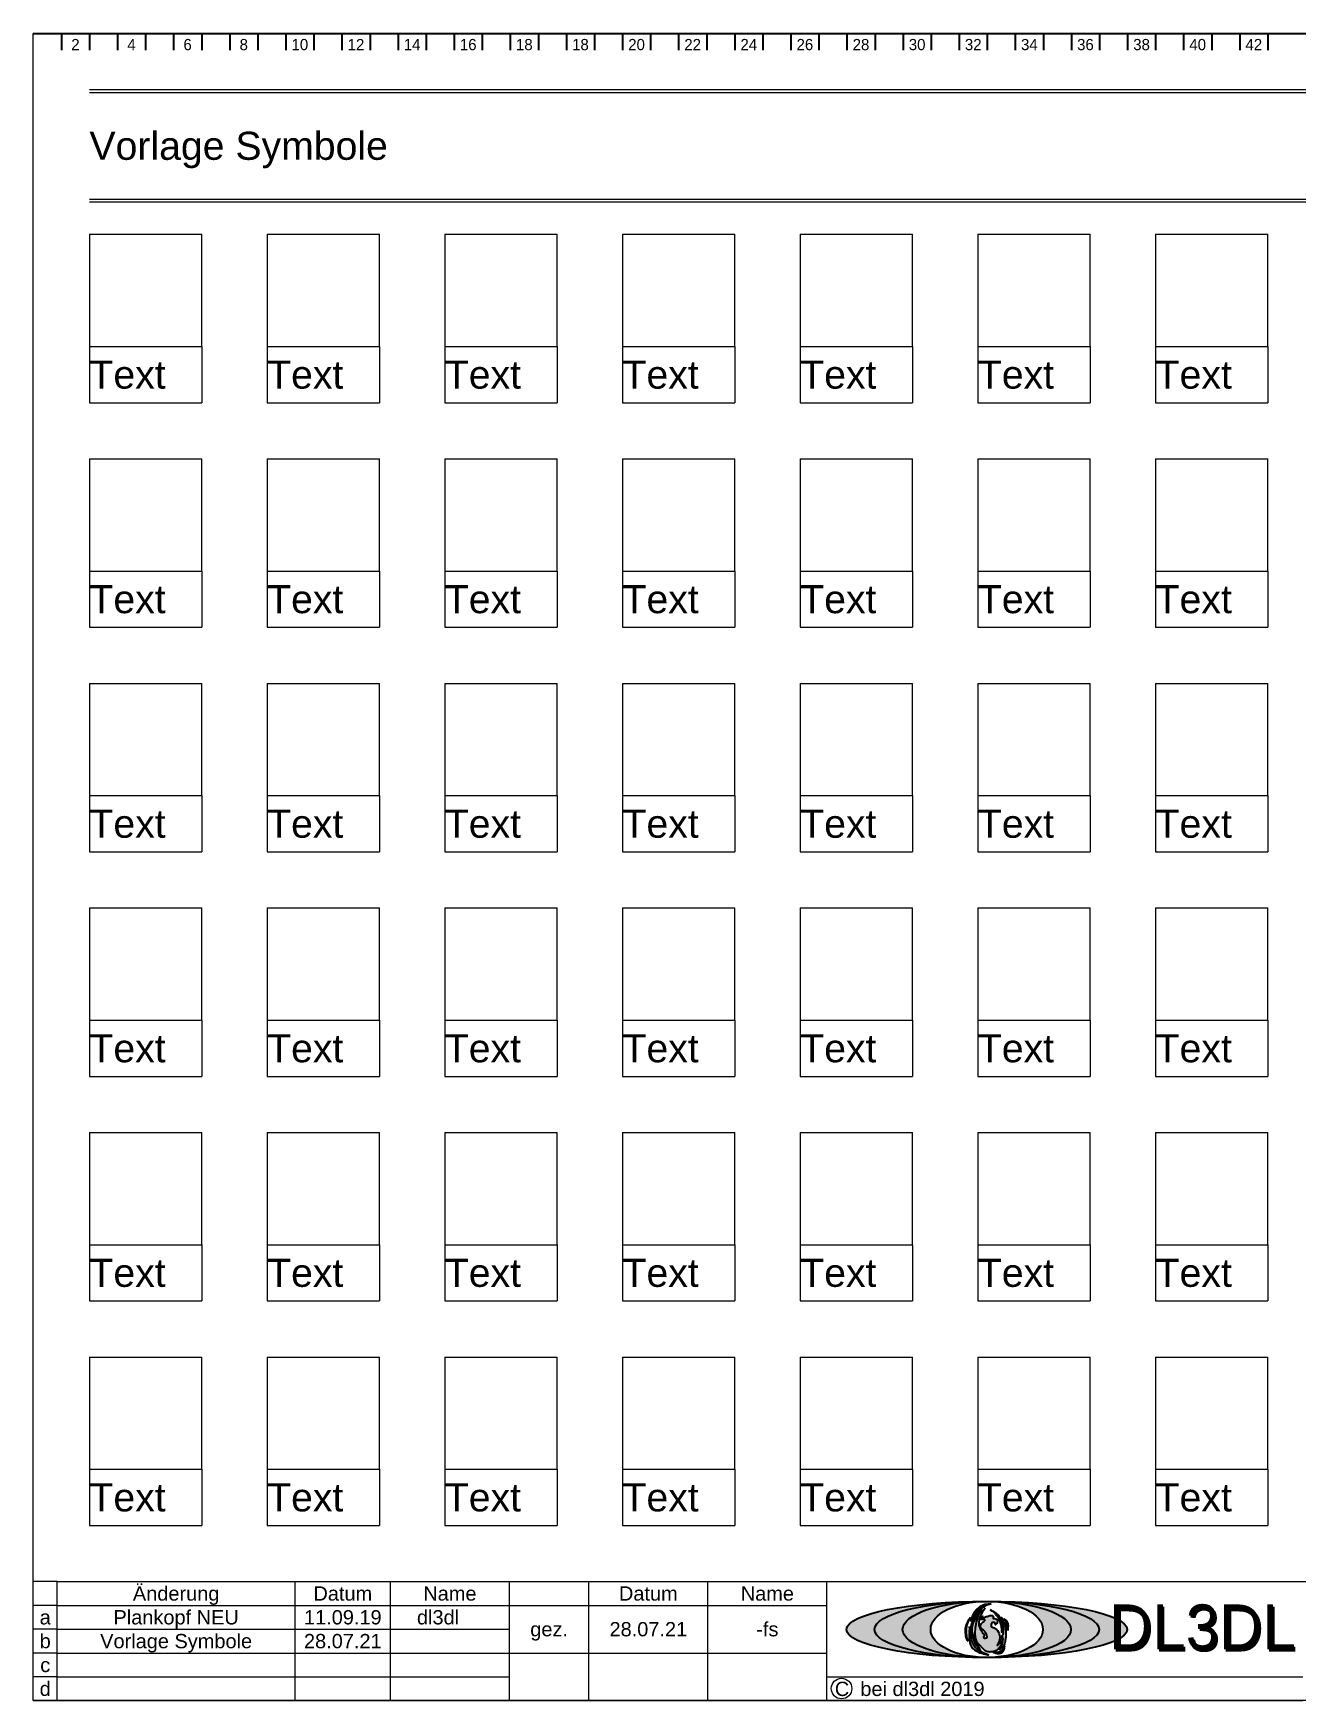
# Model space of a CAD drawing. Header units: millimetres. Extents: x 0 to 1740, y -634 to 297.
# Drawn here: x 1320 to 1545, y 0 to 297 of the extents above; entities that cross this region are included whole.
import ezdxf
from ezdxf.enums import TextEntityAlignment as Align

# ---------------------------------------------------------------- set-up
doc = ezdxf.new("R2010")
doc.units = ezdxf.units.MM
doc.layers.get('0').update_dxf_attribs({"lineweight": 25, "true_color": 0xffffff})
for name, color, linetype, lineweight, true_color in [('_Legende', 5, 'Continuous', 5, 0x0000ff), ('_Rahmen_Symbol_bl', 5, 'Continuous', 5, 0x0000ff), ('_Rahmen_Symbol_rt', 1, 'Continuous', 5, 0xff0000), ('_Rahmen_Symbol_Text', 3, 'Continuous', 5, 0x00ff00), ('_Zeichenfläche', 30, 'Continuous', 5, 0xff7f00), ('BLATTRAHMEN', 5, 'Continuous', 5, 0x0000ff), ('FORMAT', 2, 'Continuous', 5, 0xffff00), ('LOGO_A', 1, 'Continuous', 5, 0xff0000), ('LOGO_B', 30, 'Continuous', 5, 0xff7f00), ('LOGO_C', 12, 'Continuous', 5, 0xaa0000), ('LOGO_TEXT', 5, 'Continuous', 5, 0x0000ff), ('TEXT_VORGABE', 1, 'Continuous', 5, 0xff0000)]:
    doc.layers.add(name, color=color, linetype=linetype, lineweight=lineweight, true_color=true_color)
for name, color, linetype, true_color in [('Logo_Text2', 1, 'Continuous', 0xff0000), ('PFOENIX', 94, 'Continuous', 0x008000), ('RASTER', 5, 'Continuous', 0x0000ff), ('TEXT_AUSGEFUELLT', 3, 'Continuous', 0x00ff00)]:
    doc.layers.add(name, color=color, linetype=linetype, true_color=true_color)
doc.styles.add('textstyle1096', font='')
doc.styles.add('textstyle1097', font='')
doc.styles.add('textstyle1098', font='')
doc.styles.add('textstyle1099', font='')
doc.styles.add('textstyle1100', font='')
doc.styles.add('textstyle1101', font='')
doc.styles.add('textstyle1102', font='')
doc.styles.add('textstyle1113', font='')
doc.styles.add('textstyle1114', font='')
doc.styles.add('textstyle1115', font='')
doc.styles.add('textstyle1116', font='')
doc.styles.add('textstyle1117', font='')
doc.styles.add('textstyle1118', font='')
doc.styles.add('textstyle1119', font='')
doc.styles.add('textstyle1120', font='')
doc.styles.add('textstyle1121', font='')
doc.styles.add('textstyle1122', font='')
doc.styles.add('textstyle1127', font='')
doc.styles.add('textstyle1128', font='')
doc.styles.add('textstyle1129', font='')
doc.styles.add('textstyle1130', font='')
doc.styles.add('textstyle1131', font='')
doc.styles.add('textstyle1132', font='')
doc.styles.add('textstyle1133', font='')
doc.styles.add('textstyle1134', font='')
doc.styles.add('textstyle1135', font='')
doc.styles.add('textstyle1136', font='')
doc.styles.add('textstyle1137', font='')
doc.styles.add('textstyle1138', font='')
doc.styles.add('textstyle1139', font='')
doc.styles.add('textstyle1140', font='')
doc.styles.add('textstyle1141', font='')
doc.styles.add('textstyle1142', font='')
doc.styles.add('textstyle1151', font='')
doc.styles.add('textstyle1152', font='')
doc.styles.add('textstyle1153', font='')
doc.styles.add('textstyle1154', font='')
doc.styles.add('textstyle1155', font='')
doc.styles.add('textstyle1156', font='')
doc.styles.add('textstyle1157', font='')
doc.styles.add('textstyle1158', font='')
doc.styles.add('textstyle1310', font='')
doc.styles.add('textstyle1650', font='')
doc.styles.add('textstyle17', font='')
doc.styles.add('textstyle25', font='')
doc.styles.add('textstyle319', font='')
doc.styles.add('textstyle324', font='')
doc.styles.add('textstyle331', font='')
doc.styles.add('textstyle352', font='')
doc.styles.add('textstyle357', font='')
doc.styles.add('textstyle363', font='')
doc.styles.add('textstyle37', font='')
doc.styles.add('textstyle390', font='')
doc.styles.add('textstyle444', font='')
doc.styles.add('textstyle449', font='')
doc.styles.add('textstyle460', font='')
doc.styles.add('textstyle465', font='')
doc.styles.add('textstyle487', font='')
doc.styles.add('textstyle498', font='')
doc.styles.add('textstyle5', font='')
doc.styles.add('textstyle52', font='')
doc.styles.add('textstyle525', font='')
doc.styles.add('textstyle543', font='')
doc.styles.add('textstyle577', font='')
doc.styles.add('textstyle599', font='')
doc.styles.add('textstyle601', font='')
doc.styles.add('textstyle628', font='')
doc.styles.add('textstyle63', font='')
doc.styles.add('textstyle646', font='')
doc.styles.add('textstyle73', font='')
doc.styles.add('textstyle737', font='')
doc.styles.add('textstyle749', font='')
doc.styles.add('textstyle756', font='')
doc.styles.add('textstyle763', font='')
doc.styles.add('textstyle774', font='')
doc.styles.add('textstyle792', font='')
doc.styles.add('textstyle807', font='')
doc.styles.add('textstyle819', font='')
doc.styles.add('textstyle825', font='')
doc.styles.add('textstyle836', font='')
doc.styles.add('textstyle843', font='')
doc.styles.add('textstyle85', font='')
doc.styles.add('textstyle855', font='')
doc.styles.add('textstyle873', font='')
doc.styles.add('textstyle874', font='')
doc.styles.get('textstyle1096').set_extended_font_data('Arial')
doc.styles.get('textstyle1097').set_extended_font_data('Arial')
doc.styles.get('textstyle1098').set_extended_font_data('Arial')
doc.styles.get('textstyle1099').set_extended_font_data('Arial')
doc.styles.get('textstyle1100').set_extended_font_data('Arial')
doc.styles.get('textstyle1101').set_extended_font_data('Arial')
doc.styles.get('textstyle1102').set_extended_font_data('Arial')
doc.styles.get('textstyle1113').set_extended_font_data('Arial')
doc.styles.get('textstyle1114').set_extended_font_data('Arial')
doc.styles.get('textstyle1115').set_extended_font_data('Arial')
doc.styles.get('textstyle1116').set_extended_font_data('Arial')
doc.styles.get('textstyle1117').set_extended_font_data('Arial')
doc.styles.get('textstyle1118').set_extended_font_data('Arial')
doc.styles.get('textstyle1119').set_extended_font_data('Arial')
doc.styles.get('textstyle1120').set_extended_font_data('Arial')
doc.styles.get('textstyle1121').set_extended_font_data('Arial')
doc.styles.get('textstyle1122').set_extended_font_data('Arial')
doc.styles.get('textstyle1127').set_extended_font_data('Arial')
doc.styles.get('textstyle1128').set_extended_font_data('Arial')
doc.styles.get('textstyle1129').set_extended_font_data('Arial')
doc.styles.get('textstyle1130').set_extended_font_data('Arial')
doc.styles.get('textstyle1131').set_extended_font_data('Arial')
doc.styles.get('textstyle1132').set_extended_font_data('Arial')
doc.styles.get('textstyle1133').set_extended_font_data('Arial')
doc.styles.get('textstyle1134').set_extended_font_data('Arial')
doc.styles.get('textstyle1135').set_extended_font_data('Arial')
doc.styles.get('textstyle1136').set_extended_font_data('Arial')
doc.styles.get('textstyle1137').set_extended_font_data('Arial')
doc.styles.get('textstyle1138').set_extended_font_data('Arial')
doc.styles.get('textstyle1139').set_extended_font_data('Arial')
doc.styles.get('textstyle1140').set_extended_font_data('Arial')
doc.styles.get('textstyle1141').set_extended_font_data('Arial')
doc.styles.get('textstyle1142').set_extended_font_data('Arial')
doc.styles.get('textstyle1151').set_extended_font_data('Arial')
doc.styles.get('textstyle1152').set_extended_font_data('Arial')
doc.styles.get('textstyle1153').set_extended_font_data('Arial')
doc.styles.get('textstyle1154').set_extended_font_data('Arial')
doc.styles.get('textstyle1155').set_extended_font_data('Arial')
doc.styles.get('textstyle1156').set_extended_font_data('Arial')
doc.styles.get('textstyle1157').set_extended_font_data('Arial')
doc.styles.get('textstyle1158').set_extended_font_data('Arial')
doc.styles.get('textstyle1310').set_extended_font_data('Arial')
doc.styles.get('textstyle1650').set_extended_font_data('Arial')
doc.styles.get('textstyle17').set_extended_font_data('textstyle72')
doc.styles.get('textstyle25').set_extended_font_data('textstyle70')
doc.styles.get('textstyle319').set_extended_font_data('TGL 31034-1')
doc.styles.get('textstyle324').set_extended_font_data('TGL 31034-1')
doc.styles.get('textstyle331').set_extended_font_data('Arial')
doc.styles.get('textstyle352').set_extended_font_data('Arial')
doc.styles.get('textstyle357').set_extended_font_data('Arial')
doc.styles.get('textstyle363').set_extended_font_data('Arial')
doc.styles.get('textstyle37').set_extended_font_data('textstyle71')
doc.styles.get('textstyle390').set_extended_font_data('Arial')
doc.styles.get('textstyle444').set_extended_font_data('Arial')
doc.styles.get('textstyle449').set_extended_font_data('Arial')
doc.styles.get('textstyle460').set_extended_font_data('Arial')
doc.styles.get('textstyle465').set_extended_font_data('Arial')
doc.styles.get('textstyle487').set_extended_font_data('Arial')
doc.styles.get('textstyle498').set_extended_font_data('Arial')
doc.styles.get('textstyle5').set_extended_font_data('textstyle73')
doc.styles.get('textstyle52').set_extended_font_data('textstyle77')
doc.styles.get('textstyle525').set_extended_font_data('Arial')
doc.styles.get('textstyle543').set_extended_font_data('Arial')
doc.styles.get('textstyle577').set_extended_font_data('Arial')
doc.styles.get('textstyle599').set_extended_font_data('Arial')
doc.styles.get('textstyle601').set_extended_font_data('Arial')
doc.styles.get('textstyle628').set_extended_font_data('Arial')
doc.styles.get('textstyle63').set_extended_font_data('textstyle76')
doc.styles.get('textstyle646').set_extended_font_data('Arial')
doc.styles.get('textstyle73').set_extended_font_data('textstyle74')
doc.styles.get('textstyle737').set_extended_font_data('textstyle56')
doc.styles.get('textstyle749').set_extended_font_data('textstyle58')
doc.styles.get('textstyle756').set_extended_font_data('textstyle57')
doc.styles.get('textstyle763').set_extended_font_data('textstyle61')
doc.styles.get('textstyle774').set_extended_font_data('textstyle60')
doc.styles.get('textstyle792').set_extended_font_data('textstyle59')
doc.styles.get('textstyle807').set_extended_font_data('textstyle65')
doc.styles.get('textstyle819').set_extended_font_data('textstyle64')
doc.styles.get('textstyle825').set_extended_font_data('textstyle62')
doc.styles.get('textstyle836').set_extended_font_data('textstyle63')
doc.styles.get('textstyle843').set_extended_font_data('textstyle69')
doc.styles.get('textstyle85').set_extended_font_data('textstyle75')
doc.styles.get('textstyle855').set_extended_font_data('textstyle68')
doc.styles.get('textstyle873').set_extended_font_data('textstyle66')
doc.styles.get('textstyle874').set_extended_font_data('textstyle67')

msp = doc.modelspace()

# ---------------------------------------------------------------- hatches: boundary and pattern name
at = {"layer": 'LOGO_A'}
h = msp.add_hatch(color=256, dxfattribs=at)
edge = h.paths.add_edge_path()
edge.add_ellipse((1489.92, 12.68), major_axis=(10, 0), ratio=0.5, start_angle=0, end_angle=360)
edge = h.paths.add_edge_path()
edge.add_ellipse((1489.92, 12.68), major_axis=(15, 0), ratio=0.333333, start_angle=0, end_angle=360)
at = {"layer": 'LOGO_B'}
h = msp.add_hatch(color=256, dxfattribs=at)
edge = h.paths.add_edge_path()
edge.add_ellipse((1489.92, 12.68), major_axis=(15, 0), ratio=0.333333, start_angle=0, end_angle=360)
edge = h.paths.add_edge_path()
edge.add_ellipse((1489.92, 12.68), major_axis=(20, 0), ratio=0.25, start_angle=0, end_angle=360)
at = {"layer": 'LOGO_C'}
h = msp.add_hatch(color=256, dxfattribs=at)
edge = h.paths.add_edge_path()
edge.add_ellipse((1489.92, 12.68), major_axis=(20, 0), ratio=0.25, start_angle=0, end_angle=360)
edge = h.paths.add_edge_path()
edge.add_ellipse((1489.92, 12.68), major_axis=(25, 0), ratio=0.2, start_angle=0, end_angle=360)
at = {"layer": 'PFOENIX'}
h = msp.add_hatch(color=256, dxfattribs=at)
edge = h.paths.add_edge_path()
edge.add_spline(control_points=[(1489.18, 12.05), (1489.58, 11.8), (1489.3, 11.33), (1489.3, 11.33), (1489.3, 11.33), (1489.4, 11.09), (1490.03, 11.08), (1489.93, 11.66), (1489.81, 12.05), (1489.29, 12.57), (1488.88, 12.91), (1488.73, 13.38), (1489.03, 13.86), (1489.53, 14.19), (1489.62, 14.32), (1489.55, 14.49), (1489.27, 14.48), (1489.01, 14.41), (1488.8, 14.53), (1488.85, 14.88), (1489.18, 15.04), (1489.19, 15.06), (1489.19, 15.04), (1489.1, 14.9), (1488.95, 14.78), (1489.07, 14.68), (1489.45, 14.78), (1489.91, 15.03), (1490.71, 15.2), (1491, 15.16), (1491.04, 15.08), (1491.08, 14.82), (1490.99, 14.61), (1491.38, 14.66), (1491.66, 14.53), (1491.88, 14.3), (1491.83, 13.92), (1491.57, 13.58), (1491.46, 13.5), (1491.46, 13.5), (1491.43, 13.7), (1491.37, 13.9), (1491.13, 13.95), (1490.8, 13.9), (1490.66, 13.58), (1490.67, 13.19), (1490.96, 13.07), (1491.55, 12.86), (1491.83, 12.5)], knot_values=[0, 0, 0, 0, 1, 2, 3, 4, 5, 6, 7, 8, 9, 10, 11, 12, 13, 14, 15, 16, 17, 18, 19, 20, 21, 22, 23, 24, 25, 26, 27, 28, 29, 30, 31, 32, 33, 34, 35, 36, 37, 38, 39, 40, 41, 42, 43, 44, 45, 46, 46, 46, 46], degree=3, periodic=0)
edge.add_spline(control_points=[(1491.83, 12.5), (1492.1, 12.04), (1492.29, 11.39), (1492.18, 10.76), (1491.95, 10.19), (1491.74, 9.84), (1491.74, 9.84), (1492.43, 10.25), (1492.62, 10.95), (1492.61, 11.49), (1492.54, 11.64), (1492.75, 11.28), (1492.77, 10.65), (1492.64, 10.24), (1492.08, 9.22), (1491.5, 8.84), (1490.85, 8.66), (1490.07, 8.65), (1489.57, 8.9), (1489.57, 8.9), (1489.57, 8.9)], knot_values=[0, 0, 0, 0, 1, 2, 3, 4, 5, 6, 7, 8, 9, 10, 11, 12, 13, 14, 15, 16, 17, 18, 18, 18, 18], degree=3, periodic=0)
edge.add_spline(control_points=[(1489.57, 8.9), (1489.57, 8.9), (1489.51, 8.86), (1485.66, 13.28), (1489.65, 16.47)], knot_values=[0, 0, 0, 0, 1, 2, 2, 2, 2], degree=3, periodic=0)
edge.add_spline(control_points=[(1489.65, 16.47), (1487.9, 14.2), (1489.18, 12.05), (1489.18, 12.05), (1489.18, 12.05), (1489.18, 12.05), (1489.18, 12.05)], knot_values=[0, 0, 0, 0, 1, 2, 3, 4, 4, 4, 4], degree=3, periodic=0)
h = msp.add_hatch(color=256, dxfattribs=at)
edge = h.paths.add_edge_path()
edge.add_spline(control_points=[(1489.06, 16.54), (1487.08, 12.69), (1488.92, 8.68), (1488.92, 8.67), (1488.92, 8.67), (1486.06, 12.75), (1489.06, 16.54), (1489.06, 16.54), (1489.06, 16.54)], knot_values=[0, 0, 0, 0, 1, 2, 3, 4, 5, 6, 6, 6, 6], degree=3, periodic=0)
h = msp.add_hatch(color=256, dxfattribs=at)
edge = h.paths.add_edge_path()
edge.add_spline(control_points=[(1490.68, 17.26), (1488.03, 16.62), (1487.05, 14.08), (1487.05, 14.08)], knot_values=[0, 0, 0, 0, 1, 1, 1, 1], degree=3, periodic=0)
edge.add_spline(control_points=[(1487.05, 14.08), (1487.08, 14.27), (1487.44, 17.24), (1490.68, 17.26)], knot_values=[0, 0, 0, 0, 1, 1, 1, 1], degree=3, periodic=0)
h = msp.add_hatch(color=256, dxfattribs=at)
edge = h.paths.add_edge_path()
edge.add_spline(control_points=[(1492.43, 13.48), (1492.49, 13.15), (1492.52, 12.9), (1492.55, 12.5), (1492.56, 12.19), (1492.55, 12.19), (1492.55, 12.19), (1492.7, 12.61), (1492.7, 13.11), (1492.59, 14), (1492.31, 14.82), (1492.07, 15.22), (1491.39, 15.77), (1490.49, 16.17), (1490.49, 16.17), (1490.49, 16.17)], knot_values=[0, 0, 0, 0, 1, 2, 3, 4, 5, 6, 7, 8, 9, 10, 11, 12, 13, 13, 13, 13], degree=3, periodic=0)
edge.add_spline(control_points=[(1490.49, 16.17), (1491.03, 15.89), (1491.34, 15.58), (1491.66, 15.17), (1491.99, 14.74), (1492.29, 14.06), (1492.43, 13.48)], knot_values=[0, 0, 0, 0, 1, 2, 3, 4, 4, 4, 4], degree=3, periodic=0)
h = msp.add_hatch(color=256, dxfattribs=at)
edge = h.paths.add_edge_path()
edge.add_spline(control_points=[(1493.29, 11.33), (1493.26, 10.83), (1493.11, 10.15), (1492.89, 9.77), (1492.42, 9.33), (1492.15, 9.07), (1492.15, 9.07), (1492.34, 9.41), (1492.6, 9.83), (1492.76, 10.25), (1492.77, 10.65), (1492.59, 11.55)], knot_values=[0, 0, 0, 0, 1, 2, 3, 4, 5, 6, 7, 8, 9, 9, 9, 9], degree=3, periodic=0)
edge.add_spline(control_points=[(1492.59, 11.55), (1492.84, 11.68), (1492.89, 11.96), (1492.92, 12.8), (1492.87, 13.56), (1492.86, 13.97), (1492.59, 14.78), (1492.44, 14.89), (1492.89, 14.3), (1493.04, 13.91), (1493.19, 13.35), (1493.27, 12.79), (1493.31, 12.04), (1493.29, 11.33)], knot_values=[0, 0, 0, 0, 1, 2, 3, 4, 5, 6, 7, 8, 9, 10, 11, 11, 11, 11], degree=3, periodic=0)
h = msp.add_hatch(color=256, dxfattribs=at)
edge = h.paths.add_edge_path()
edge.add_spline(control_points=[(1487.02, 14.8), (1485.42, 13.28), (1486.19, 10.74), (1486.54, 10.57)], knot_values=[0, 0, 0, 0, 1, 1, 1, 1], degree=3, periodic=0)
edge.add_spline(control_points=[(1486.54, 10.57), (1486.43, 10.66), (1485.66, 13.2), (1487.02, 14.8)], knot_values=[0, 0, 0, 0, 1, 1, 1, 1], degree=3, periodic=0)
h = msp.add_hatch(color=256, dxfattribs=at)
edge = h.paths.add_edge_path()
edge.add_spline(control_points=[(1486.83, 13.2), (1486.93, 9.44), (1490.2, 8.14), (1490.2, 8.14), (1490.2, 8.14), (1486.52, 9.05), (1486.86, 13.16), (1486.86, 13.16), (1486.83, 13.2)], knot_values=[0, 0, 0, 0, 1, 2, 3, 4, 5, 6, 6, 6, 6], degree=3, periodic=0)
h = msp.add_hatch(color=256, dxfattribs=at)
edge = h.paths.add_edge_path()
edge.add_spline(control_points=[(1493.64, 12.48), (1493.63, 13.01), (1493.56, 13.36), (1493.48, 13.76), (1493.32, 14.08), (1492.97, 14.59), (1492.97, 14.59), (1492.97, 14.59)], knot_values=[0, 0, 0, 0, 1, 2, 3, 4, 5, 5, 5, 5], degree=3, periodic=0)
edge.add_spline(control_points=[(1492.97, 14.59), (1493.8, 14.17), (1493.64, 12.48), (1493.64, 12.48), (1493.64, 12.48)], knot_values=[0, 0, 0, 0, 1, 2, 2, 2, 2], degree=3, periodic=0)
h = msp.add_hatch(color=256, dxfattribs=at)
edge = h.paths.add_edge_path()
edge.add_spline(control_points=[(1491.25, 8.49), (1491.61, 8.34), (1492.2, 8.33), (1492.52, 8.42), (1492.81, 8.75), (1493, 9.2), (1493.02, 9.54), (1493.06, 9.69), (1493.06, 9.69), (1493.06, 9.69), (1492.94, 9.39), (1492.84, 9.29), (1492.6, 8.99), (1492.35, 8.82), (1492.1, 8.72), (1491.73, 8.6), (1491.37, 8.58), (1491.25, 8.57), (1491.12, 8.58), (1491.12, 8.57), (1491.12, 8.57), (1491.19, 8.52), (1491.25, 8.49), (1491.25, 8.49), (1491.25, 8.49)], knot_values=[0, 0, 0, 0, 1, 2, 3, 4, 5, 6, 7, 8, 9, 10, 11, 12, 13, 14, 15, 16, 17, 18, 19, 20, 21, 22, 22, 22, 22], degree=3, periodic=0)

# ---------------------------------------------------------------- linework, layer by layer
for major_axis, ratio in [((25, 0), 0.2), ((20, 0), 0.25), ((15, 0), 0.333333), ((10, 0), 0.5)]:
    msp.add_ellipse((1489.92, 12.68), major_axis=major_axis, ratio=ratio)
at = {"layer": '_Rahmen_Symbol_bl'}
for p, q in [((1330, 241.21), (1330, 231.21)), ((1350, 241.21), (1350, 231.21)), ((1361.67, 241.21), (1361.67, 231.21)), ((1381.67, 241.21), (1381.67, 231.21)), ((1393.33, 241.21), (1393.33, 231.21)), ((1413.33, 241.21), (1413.33, 231.21)), ((1425, 241.21), (1425, 231.21)), ((1445, 241.21), (1445, 231.21)), ((1456.67, 241.21), (1456.67, 231.21)), ((1476.67, 241.21), (1476.67, 231.21)), ((1488.33, 241.21), (1488.33, 231.21)), ((1508.33, 241.21), (1508.33, 231.21)), ((1520, 241.21), (1520, 231.21)), ((1540, 241.21), (1540, 231.21)), ((1330, 231.21), (1350, 231.21)), ((1361.67, 231.21), (1381.67, 231.21)), ((1393.33, 231.21), (1413.33, 231.21)), ((1425, 231.21), (1445, 231.21)), ((1456.67, 231.21), (1476.67, 231.21)), ((1488.33, 231.21), (1508.33, 231.21)), ((1520, 231.21), (1540, 231.21)), ((1330, 201.21), (1330, 191.21)), ((1350, 201.21), (1350, 191.21)), ((1361.67, 201.21), (1361.67, 191.21)), ((1381.67, 201.21), (1381.67, 191.21)), ((1393.33, 201.21), (1393.33, 191.21)), ((1413.33, 201.21), (1413.33, 191.21)), ((1425, 201.21), (1425, 191.21)), ((1445, 201.21), (1445, 191.21)), ((1456.67, 201.21), (1456.67, 191.21)), ((1476.67, 201.21), (1476.67, 191.21)), ((1488.33, 201.21), (1488.33, 191.21)), ((1508.33, 201.21), (1508.33, 191.21)), ((1520, 201.21), (1520, 191.21)), ((1540, 201.21), (1540, 191.21)), ((1330, 191.21), (1350, 191.21)), ((1361.67, 191.21), (1381.67, 191.21)), ((1393.33, 191.21), (1413.33, 191.21)), ((1425, 191.21), (1445, 191.21)), ((1456.67, 191.21), (1476.67, 191.21)), ((1488.33, 191.21), (1508.33, 191.21)), ((1520, 191.21), (1540, 191.21)), ((1330, 161.21), (1330, 151.21)), ((1350, 161.21), (1350, 151.21)), ((1361.67, 161.21), (1361.67, 151.21)), ((1381.67, 161.21), (1381.67, 151.21)), ((1393.33, 161.21), (1393.33, 151.21)), ((1413.33, 161.21), (1413.33, 151.21)), ((1425, 161.21), (1425, 151.21)), ((1445, 161.21), (1445, 151.21)), ((1456.67, 161.21), (1456.67, 151.21)), ((1476.67, 161.21), (1476.67, 151.21)), ((1488.33, 161.21), (1488.33, 151.21)), ((1508.33, 161.21), (1508.33, 151.21)), ((1520, 161.21), (1520, 151.21)), ((1540, 161.21), (1540, 151.21)), ((1330, 151.21), (1350, 151.21)), ((1361.67, 151.21), (1381.67, 151.21)), ((1393.33, 151.21), (1413.33, 151.21)), ((1425, 151.21), (1445, 151.21)), ((1456.67, 151.21), (1476.67, 151.21)), ((1488.33, 151.21), (1508.33, 151.21)), ((1520, 151.21), (1540, 151.21)), ((1330, 121.21), (1330, 111.21)), ((1350, 121.21), (1350, 111.21)), ((1361.67, 121.21), (1361.67, 111.21)), ((1381.67, 121.21), (1381.67, 111.21)), ((1393.33, 121.21), (1393.33, 111.21)), ((1413.33, 121.21), (1413.33, 111.21)), ((1425, 121.21), (1425, 111.21)), ((1445, 121.21), (1445, 111.21)), ((1456.67, 121.21), (1456.67, 111.21)), ((1476.67, 121.21), (1476.67, 111.21)), ((1488.33, 121.21), (1488.33, 111.21)), ((1508.33, 121.21), (1508.33, 111.21)), ((1520, 121.21), (1520, 111.21)), ((1540, 121.21), (1540, 111.21)), ((1330, 111.21), (1350, 111.21)), ((1361.67, 111.21), (1381.67, 111.21)), ((1393.33, 111.21), (1413.33, 111.21)), ((1425, 111.21), (1445, 111.21)), ((1456.67, 111.21), (1476.67, 111.21)), ((1488.33, 111.21), (1508.33, 111.21)), ((1520, 111.21), (1540, 111.21)), ((1330, 81.21), (1330, 71.21)), ((1350, 81.21), (1350, 71.21)), ((1361.67, 81.21), (1361.67, 71.21)), ((1381.67, 81.21), (1381.67, 71.21)), ((1393.33, 81.21), (1393.33, 71.21)), ((1413.33, 81.21), (1413.33, 71.21)), ((1425, 81.21), (1425, 71.21)), ((1445, 81.21), (1445, 71.21)), ((1456.67, 81.21), (1456.67, 71.21)), ((1476.67, 81.21), (1476.67, 71.21)), ((1488.33, 81.21), (1488.33, 71.21)), ((1508.33, 81.21), (1508.33, 71.21)), ((1520, 81.21), (1520, 71.21)), ((1540, 81.21), (1540, 71.21)), ((1330, 71.21), (1350, 71.21)), ((1361.67, 71.21), (1381.67, 71.21)), ((1393.33, 71.21), (1413.33, 71.21)), ((1425, 71.21), (1445, 71.21)), ((1456.67, 71.21), (1476.67, 71.21)), ((1488.33, 71.21), (1508.33, 71.21)), ((1520, 71.21), (1540, 71.21)), ((1330, 41.21), (1330, 31.21)), ((1350, 41.21), (1350, 31.21)), ((1361.67, 41.21), (1361.67, 31.21)), ((1381.67, 41.21), (1381.67, 31.21)), ((1393.33, 41.21), (1393.33, 31.21)), ((1413.33, 41.21), (1413.33, 31.21)), ((1425, 41.21), (1425, 31.21)), ((1445, 41.21), (1445, 31.21)), ((1456.67, 41.21), (1456.67, 31.21)), ((1476.67, 41.21), (1476.67, 31.21)), ((1488.33, 41.21), (1488.33, 31.21)), ((1508.33, 41.21), (1508.33, 31.21)), ((1520, 41.21), (1520, 31.21)), ((1540, 41.21), (1540, 31.21)), ((1330, 31.21), (1350, 31.21)), ((1361.67, 31.21), (1381.67, 31.21)), ((1393.33, 31.21), (1413.33, 31.21)), ((1425, 31.21), (1445, 31.21)), ((1456.67, 31.21), (1476.67, 31.21)), ((1488.33, 31.21), (1508.33, 31.21)), ((1520, 31.21), (1540, 31.21))]:
    msp.add_line(p, q, dxfattribs=at)
at = {"layer": '_Rahmen_Symbol_rt'}
for p, q in [((1330, 261.21), (1330, 241.21)), ((1330, 261.21), (1350, 261.21)), ((1350, 241.21), (1350, 261.21)), ((1361.67, 261.21), (1361.67, 241.21)), ((1361.67, 261.21), (1381.67, 261.21)), ((1381.67, 241.21), (1381.67, 261.21)), ((1393.33, 261.21), (1393.33, 241.21)), ((1393.33, 261.21), (1413.33, 261.21)), ((1413.33, 241.21), (1413.33, 261.21)), ((1425, 261.21), (1425, 241.21)), ((1425, 261.21), (1445, 261.21)), ((1445, 241.21), (1445, 261.21)), ((1456.67, 261.21), (1456.67, 241.21)), ((1456.67, 261.21), (1476.67, 261.21)), ((1476.67, 241.21), (1476.67, 261.21)), ((1488.33, 261.21), (1488.33, 241.21)), ((1488.33, 261.21), (1508.33, 261.21)), ((1508.33, 241.21), (1508.33, 261.21)), ((1520, 261.21), (1520, 241.21)), ((1520, 261.21), (1540, 261.21)), ((1540, 241.21), (1540, 261.21)), ((1330, 241.21), (1350, 241.21)), ((1361.67, 241.21), (1381.67, 241.21)), ((1393.33, 241.21), (1413.33, 241.21)), ((1425, 241.21), (1445, 241.21)), ((1456.67, 241.21), (1476.67, 241.21)), ((1488.33, 241.21), (1508.33, 241.21)), ((1520, 241.21), (1540, 241.21)), ((1330, 221.21), (1330, 201.21)), ((1330, 221.21), (1350, 221.21)), ((1350, 201.21), (1350, 221.21)), ((1361.67, 221.21), (1361.67, 201.21)), ((1361.67, 221.21), (1381.67, 221.21)), ((1381.67, 201.21), (1381.67, 221.21)), ((1393.33, 221.21), (1393.33, 201.21)), ((1393.33, 221.21), (1413.33, 221.21)), ((1413.33, 201.21), (1413.33, 221.21)), ((1425, 221.21), (1425, 201.21)), ((1425, 221.21), (1445, 221.21)), ((1445, 201.21), (1445, 221.21)), ((1456.67, 221.21), (1456.67, 201.21)), ((1456.67, 221.21), (1476.67, 221.21)), ((1476.67, 201.21), (1476.67, 221.21)), ((1488.33, 221.21), (1488.33, 201.21)), ((1488.33, 221.21), (1508.33, 221.21)), ((1508.33, 201.21), (1508.33, 221.21)), ((1520, 221.21), (1520, 201.21)), ((1520, 221.21), (1540, 221.21)), ((1540, 201.21), (1540, 221.21)), ((1330, 201.21), (1350, 201.21)), ((1361.67, 201.21), (1381.67, 201.21)), ((1393.33, 201.21), (1413.33, 201.21)), ((1425, 201.21), (1445, 201.21)), ((1456.67, 201.21), (1476.67, 201.21)), ((1488.33, 201.21), (1508.33, 201.21)), ((1520, 201.21), (1540, 201.21)), ((1330, 181.21), (1330, 161.21)), ((1330, 181.21), (1350, 181.21)), ((1350, 161.21), (1350, 181.21)), ((1361.67, 181.21), (1361.67, 161.21)), ((1361.67, 181.21), (1381.67, 181.21)), ((1381.67, 161.21), (1381.67, 181.21)), ((1393.33, 181.21), (1393.33, 161.21)), ((1393.33, 181.21), (1413.33, 181.21)), ((1413.33, 161.21), (1413.33, 181.21)), ((1425, 181.21), (1425, 161.21)), ((1425, 181.21), (1445, 181.21)), ((1445, 161.21), (1445, 181.21)), ((1456.67, 181.21), (1456.67, 161.21)), ((1456.67, 181.21), (1476.67, 181.21)), ((1476.67, 161.21), (1476.67, 181.21)), ((1488.33, 181.21), (1488.33, 161.21)), ((1488.33, 181.21), (1508.33, 181.21)), ((1508.33, 161.21), (1508.33, 181.21)), ((1520, 181.21), (1520, 161.21)), ((1520, 181.21), (1540, 181.21)), ((1540, 161.21), (1540, 181.21)), ((1330, 161.21), (1350, 161.21)), ((1361.67, 161.21), (1381.67, 161.21)), ((1393.33, 161.21), (1413.33, 161.21)), ((1425, 161.21), (1445, 161.21)), ((1456.67, 161.21), (1476.67, 161.21)), ((1488.33, 161.21), (1508.33, 161.21)), ((1520, 161.21), (1540, 161.21)), ((1330, 141.21), (1330, 121.21)), ((1330, 141.21), (1350, 141.21)), ((1350, 121.21), (1350, 141.21)), ((1361.67, 141.21), (1361.67, 121.21)), ((1361.67, 141.21), (1381.67, 141.21)), ((1381.67, 121.21), (1381.67, 141.21)), ((1393.33, 141.21), (1393.33, 121.21)), ((1393.33, 141.21), (1413.33, 141.21)), ((1413.33, 121.21), (1413.33, 141.21)), ((1425, 141.21), (1425, 121.21)), ((1425, 141.21), (1445, 141.21)), ((1445, 121.21), (1445, 141.21)), ((1456.67, 141.21), (1456.67, 121.21)), ((1456.67, 141.21), (1476.67, 141.21)), ((1476.67, 121.21), (1476.67, 141.21)), ((1488.33, 141.21), (1488.33, 121.21)), ((1488.33, 141.21), (1508.33, 141.21)), ((1508.33, 121.21), (1508.33, 141.21)), ((1520, 141.21), (1520, 121.21)), ((1520, 141.21), (1540, 141.21)), ((1540, 121.21), (1540, 141.21)), ((1330, 121.21), (1350, 121.21)), ((1361.67, 121.21), (1381.67, 121.21)), ((1393.33, 121.21), (1413.33, 121.21)), ((1425, 121.21), (1445, 121.21)), ((1456.67, 121.21), (1476.67, 121.21)), ((1488.33, 121.21), (1508.33, 121.21)), ((1520, 121.21), (1540, 121.21)), ((1330, 101.21), (1330, 81.21)), ((1330, 101.21), (1350, 101.21)), ((1350, 81.21), (1350, 101.21)), ((1361.67, 101.21), (1361.67, 81.21)), ((1361.67, 101.21), (1381.67, 101.21)), ((1381.67, 81.21), (1381.67, 101.21)), ((1393.33, 101.21), (1393.33, 81.21)), ((1393.33, 101.21), (1413.33, 101.21)), ((1413.33, 81.21), (1413.33, 101.21)), ((1425, 101.21), (1425, 81.21)), ((1425, 101.21), (1445, 101.21)), ((1445, 81.21), (1445, 101.21)), ((1456.67, 101.21), (1456.67, 81.21)), ((1456.67, 101.21), (1476.67, 101.21)), ((1476.67, 81.21), (1476.67, 101.21)), ((1488.33, 101.21), (1488.33, 81.21)), ((1488.33, 101.21), (1508.33, 101.21)), ((1508.33, 81.21), (1508.33, 101.21)), ((1520, 101.21), (1520, 81.21)), ((1520, 101.21), (1540, 101.21)), ((1540, 81.21), (1540, 101.21)), ((1330, 81.21), (1350, 81.21)), ((1361.67, 81.21), (1381.67, 81.21)), ((1393.33, 81.21), (1413.33, 81.21)), ((1425, 81.21), (1445, 81.21)), ((1456.67, 81.21), (1476.67, 81.21)), ((1488.33, 81.21), (1508.33, 81.21)), ((1520, 81.21), (1540, 81.21)), ((1330, 61.21), (1330, 41.21)), ((1330, 61.21), (1350, 61.21)), ((1350, 41.21), (1350, 61.21)), ((1361.67, 61.21), (1361.67, 41.21)), ((1361.67, 61.21), (1381.67, 61.21)), ((1381.67, 41.21), (1381.67, 61.21)), ((1393.33, 61.21), (1393.33, 41.21)), ((1393.33, 61.21), (1413.33, 61.21)), ((1413.33, 41.21), (1413.33, 61.21)), ((1425, 61.21), (1425, 41.21)), ((1425, 61.21), (1445, 61.21)), ((1445, 41.21), (1445, 61.21)), ((1456.67, 61.21), (1456.67, 41.21)), ((1456.67, 61.21), (1476.67, 61.21)), ((1476.67, 41.21), (1476.67, 61.21)), ((1488.33, 61.21), (1488.33, 41.21)), ((1488.33, 61.21), (1508.33, 61.21)), ((1508.33, 41.21), (1508.33, 61.21)), ((1520, 61.21), (1520, 41.21)), ((1520, 61.21), (1540, 61.21)), ((1540, 41.21), (1540, 61.21)), ((1330, 41.21), (1350, 41.21)), ((1361.67, 41.21), (1381.67, 41.21)), ((1393.33, 41.21), (1413.33, 41.21)), ((1425, 41.21), (1445, 41.21)), ((1456.67, 41.21), (1476.67, 41.21)), ((1488.33, 41.21), (1508.33, 41.21)), ((1520, 41.21), (1540, 41.21))]:
    msp.add_line(p, q, dxfattribs=at)
at = {"layer": '_Zeichenfläche'}
for p, q in [((1330, 286.97), (1730, 286.97)), ((1330, 286.47), (1730, 286.47)), ((1330, 267.47), (1730, 267.47)), ((1330, 266.97), (1730, 266.97))]:
    msp.add_line(p, q, dxfattribs=at)
at = {"layer": 'BLATTRAHMEN'}
for p, q in [((1320, 21.21), (1320, 296.97)), ((1320, 16.97), (1320, 21.21)), ((1324.24, 21.21), (1320, 21.21)), ((1324.24, 16.97), (1324.24, 21.21)), ((1324.24, 21.21), (1404.85, 21.21)), ((1366.67, 16.97), (1366.67, 21.21)), ((1383.64, 16.97), (1383.64, 21.21)), ((1404.85, 16.97), (1404.85, 21.21)), ((1404.85, 21.21), (1740, 21.21)), ((1418.99, 16.97), (1418.99, 21.21)), ((1440.2, 16.97), (1440.2, 21.21)), ((1461.41, 16.97), (1461.41, 21.21)), ((1320, 12.73), (1320, 16.97)), ((1324.24, 16.97), (1320, 16.97)), ((1324.24, 12.73), (1324.24, 16.97)), ((1324.24, 16.97), (1404.85, 16.97)), ((1366.67, 12.73), (1366.67, 16.97)), ((1383.64, 12.73), (1383.64, 16.97)), ((1404.85, 16.97), (1461.41, 16.97)), ((1404.85, 12.73), (1404.85, 16.97)), ((1418.99, 8.48), (1418.99, 16.97)), ((1440.2, 8.48), (1440.2, 16.97)), ((1461.41, 8.48), (1461.41, 16.97)), ((1320, 8.48), (1320, 12.73)), ((1324.24, 12.73), (1320, 12.73)), ((1324.24, 8.48), (1324.24, 12.73)), ((1324.24, 12.73), (1404.85, 12.73)), ((1366.67, 8.48), (1366.67, 12.73)), ((1383.64, 8.48), (1383.64, 12.73)), ((1404.85, 8.48), (1404.85, 12.73)), ((1320, 4.24), (1320, 8.48)), ((1324.24, 8.48), (1320, 8.48)), ((1324.24, 4.24), (1324.24, 8.48)), ((1324.24, 8.48), (1404.85, 8.48)), ((1366.67, 4.24), (1366.67, 8.48)), ((1383.64, 4.24), (1383.64, 8.48)), ((1404.85, 4.24), (1404.85, 8.48)), ((1404.85, 8.48), (1461.41, 8.48)), ((1418.99, 0), (1418.99, 8.48)), ((1440.2, 0), (1440.2, 8.48)), ((1461.41, 0), (1461.41, 8.48)), ((1320, 0), (1320, 4.24)), ((1324.24, 4.24), (1320, 4.24)), ((1324.24, 0), (1324.24, 4.24)), ((1324.24, 4.24), (1383.64, 4.24)), ((1366.67, 0), (1366.67, 4.24)), ((1383.64, 0), (1383.64, 4.24)), ((1383.64, 4.24), (1404.85, 4.24)), ((1404.85, 0), (1404.85, 4.24)), ((1404.85, 4.24), (1404.85, 4.24)), ((1461.41, 4.24), (1546.26, 4.24)), ((1320, 0), (1324.24, 0)), ((1324.24, 0), (1366.67, 0)), ((1366.67, 0), (1383.64, 0)), ((1383.64, 0), (1404.85, 0)), ((1404.85, 0), (1418.99, 0)), ((1418.99, 0), (1440.2, 0)), ((1440.2, 0), (1461.41, 0)), ((1461.41, 0), (1546.26, 0))]:
    msp.add_line(p, q, dxfattribs=at)
at = {"layer": 'FORMAT', "linetype": 'BYBLOCK'}
for p, q in [((1320, 0), (1320, 297)), ((1740, 0), (1320, 0))]:
    msp.add_line(p, q, dxfattribs=at)
at = {"layer": 'PFOENIX'}
for points in [[(1489.65, 16.47), (1485.66, 13.28), (1489.51, 8.86), (1489.57, 8.9), (1489.57, 8.9)], [(1489.06, 16.54), (1487.08, 12.69), (1488.92, 8.68), (1488.92, 8.67), (1488.92, 8.67), (1486.06, 12.75), (1489.06, 16.54), (1489.06, 16.54), (1489.06, 16.54)], [(1490.68, 17.26), (1487.44, 17.24), (1487.08, 14.27), (1487.05, 14.08)], [(1490.68, 17.26), (1488.03, 16.62), (1487.05, 14.08), (1487.05, 14.08)], [(1489.65, 16.47), (1487.9, 14.2), (1489.18, 12.05), (1489.18, 12.05), (1489.18, 12.05), (1489.18, 12.05), (1489.18, 12.05)], [(1489.18, 12.05), (1489.58, 11.8), (1489.3, 11.33), (1489.3, 11.33), (1489.3, 11.33), (1489.4, 11.09), (1490.03, 11.08), (1489.93, 11.66), (1489.81, 12.05), (1489.29, 12.57), (1488.88, 12.91), (1488.73, 13.38), (1489.03, 13.86), (1489.53, 14.19), (1489.62, 14.32), (1489.55, 14.49), (1489.27, 14.48), (1489.01, 14.41), (1488.8, 14.53), (1488.85, 14.88), (1489.18, 15.04), (1489.19, 15.06), (1489.19, 15.04), (1489.1, 14.9), (1488.95, 14.78), (1489.07, 14.68), (1489.45, 14.78), (1489.91, 15.03), (1490.71, 15.2), (1491, 15.16), (1491.04, 15.08), (1491.08, 14.82), (1490.99, 14.61), (1491.38, 14.66), (1491.66, 14.53), (1491.88, 14.3), (1491.83, 13.92), (1491.57, 13.58), (1491.46, 13.5), (1491.46, 13.5), (1491.43, 13.7), (1491.37, 13.9), (1491.13, 13.95), (1490.8, 13.9), (1490.66, 13.58), (1490.67, 13.19), (1490.96, 13.07), (1491.55, 12.86), (1491.83, 12.5)], [(1490.49, 16.17), (1491.03, 15.89), (1491.34, 15.58), (1491.66, 15.17), (1491.99, 14.74), (1492.29, 14.06), (1492.43, 13.48)], [(1492.43, 13.48), (1492.49, 13.15), (1492.52, 12.9), (1492.55, 12.5), (1492.56, 12.19), (1492.55, 12.19), (1492.55, 12.19), (1492.7, 12.61), (1492.7, 13.11), (1492.59, 14), (1492.31, 14.82), (1492.07, 15.22), (1491.39, 15.77), (1490.49, 16.17), (1490.49, 16.17), (1490.49, 16.17)], [(1492.59, 11.55), (1492.84, 11.68), (1492.89, 11.96), (1492.92, 12.8), (1492.87, 13.56), (1492.86, 13.97), (1492.59, 14.78), (1492.44, 14.89), (1492.89, 14.3), (1493.04, 13.91), (1493.19, 13.35), (1493.27, 12.79), (1493.31, 12.04), (1493.29, 11.33)], [(1487.02, 14.8), (1485.42, 13.28), (1486.19, 10.74), (1486.54, 10.57)], [(1487.02, 14.8), (1485.66, 13.2), (1486.43, 10.66), (1486.54, 10.57)], [(1486.83, 13.2), (1486.93, 9.44), (1490.2, 8.14), (1490.2, 8.14), (1490.2, 8.14), (1486.52, 9.05), (1486.86, 13.16), (1486.86, 13.16), (1486.83, 13.2)], [(1491.83, 12.5), (1492.1, 12.04), (1492.29, 11.39), (1492.18, 10.76), (1491.95, 10.19), (1491.74, 9.84), (1491.74, 9.84), (1492.43, 10.25), (1492.62, 10.95), (1492.61, 11.49), (1492.54, 11.64), (1492.75, 11.28), (1492.77, 10.65), (1492.64, 10.24), (1492.08, 9.22), (1491.5, 8.84), (1490.85, 8.66), (1490.07, 8.65), (1489.57, 8.9), (1489.57, 8.9), (1489.57, 8.9)], [(1492.97, 14.59), (1493.8, 14.17), (1493.64, 12.48), (1493.64, 12.48), (1493.64, 12.48)], [(1493.64, 12.48), (1493.63, 13.01), (1493.56, 13.36), (1493.48, 13.76), (1493.32, 14.08), (1492.97, 14.59), (1492.97, 14.59), (1492.97, 14.59)], [(1491.25, 8.49), (1491.61, 8.34), (1492.2, 8.33), (1492.52, 8.42), (1492.81, 8.75), (1493, 9.2), (1493.02, 9.54), (1493.06, 9.69), (1493.06, 9.69), (1493.06, 9.69), (1492.94, 9.39), (1492.84, 9.29), (1492.6, 8.99), (1492.35, 8.82), (1492.1, 8.72), (1491.73, 8.6), (1491.37, 8.58), (1491.25, 8.57), (1491.12, 8.58), (1491.12, 8.57), (1491.12, 8.57), (1491.19, 8.52), (1491.25, 8.49), (1491.25, 8.49), (1491.25, 8.49)], [(1493.29, 11.33), (1493.26, 10.83), (1493.11, 10.15), (1492.89, 9.77), (1492.42, 9.33), (1492.15, 9.07), (1492.15, 9.07), (1492.34, 9.41), (1492.6, 9.83), (1492.76, 10.25), (1492.77, 10.65), (1492.59, 11.55)]]:
    msp.add_open_spline(points, degree=3, dxfattribs=at)
at = {"layer": 'RASTER'}
msp.add_line((1320, 296.97), (1740, 297), dxfattribs=at)
at = {"layer": 'RASTER', "linetype": 'BYBLOCK'}
for p, q in [((1325, 297), (1325, 294)), ((1330, 297), (1330, 294)), ((1335, 297), (1335, 294)), ((1340, 297), (1340, 294)), ((1345, 297), (1345, 294)), ((1350, 297), (1350, 294)), ((1355, 297), (1355, 294)), ((1360, 297), (1360, 294)), ((1365, 297), (1365, 294)), ((1370, 297), (1370, 294)), ((1375, 297), (1375, 294)), ((1380, 297), (1380, 294)), ((1385, 297), (1385, 294)), ((1390, 297), (1390, 294)), ((1395, 297), (1395, 294)), ((1400, 297), (1400, 294)), ((1405, 297), (1405, 294)), ((1410, 297), (1410, 294)), ((1415, 297), (1415, 294)), ((1420, 297), (1420, 294)), ((1425, 297), (1425, 294)), ((1430, 297), (1430, 294)), ((1435, 297), (1435, 294)), ((1440, 297), (1440, 294)), ((1445, 297), (1445, 294)), ((1450, 297), (1450, 294)), ((1455, 297), (1455, 294)), ((1460, 297), (1460, 294)), ((1465, 297), (1465, 294)), ((1470, 297), (1470, 294)), ((1475, 297), (1475, 294)), ((1480, 297), (1480, 294)), ((1485, 297), (1485, 294)), ((1490, 297), (1490, 294)), ((1495, 297), (1495, 294)), ((1500, 297), (1500, 294)), ((1505, 297), (1505, 294)), ((1510, 297), (1510, 294)), ((1515, 297), (1515, 294)), ((1520, 297), (1520, 294)), ((1525, 297), (1525, 294)), ((1530, 297), (1530, 294)), ((1535, 297), (1535, 294)), ((1540, 297), (1540, 294))]:
    msp.add_line(p, q, dxfattribs=at)
at = {"layer": 'TEXT_VORGABE'}
msp.add_circle((1464.04, 2.15), 1.83, dxfattribs=at)

# ---------------------------------------------------------------- texts
at = {"layer": '_Legende', "style": 'textstyle1650'}
msp.add_text('Vorlage Symbole', height=5, dxfattribs=at).set_placement((1330, 276.97), align=Align.MIDDLE_LEFT)
at = {"layer": '_Rahmen_Symbol_Text'}
for style, p in [('textstyle1310', (1330, 236.21)), ('textstyle1101', (1361.67, 236.21)), ('textstyle1102', (1393.33, 236.21)), ('textstyle1119', (1425, 236.21)), ('textstyle1120', (1456.67, 236.21)), ('textstyle1121', (1488.33, 236.21)), ('textstyle1122', (1520, 236.21)), ('textstyle1097', (1330, 196.21)), ('textstyle1114', (1361.67, 196.21)), ('textstyle1135', (1393.33, 196.21)), ('textstyle1140', (1425, 196.21)), ('textstyle1129', (1456.67, 196.21)), ('textstyle1134', (1488.33, 196.21)), ('textstyle1155', (1520, 196.21)), ('textstyle1098', (1330, 156.21)), ('textstyle1115', (1361.67, 156.21)), ('textstyle1136', (1393.33, 156.21)), ('textstyle1141', (1425, 156.21)), ('textstyle1130', (1456.67, 156.21)), ('textstyle1151', (1488.33, 156.21)), ('textstyle1156', (1520, 156.21)), ('textstyle1099', (1330, 116.21)), ('textstyle1116', (1361.67, 116.21)), ('textstyle1137', (1393.33, 116.21)), ('textstyle1142', (1425, 116.21)), ('textstyle1131', (1456.67, 116.21)), ('textstyle1152', (1488.33, 116.21)), ('textstyle1157', (1520, 116.21)), ('textstyle1100', (1330, 76.21)), ('textstyle1117', (1361.67, 76.21)), ('textstyle1138', (1393.33, 76.21)), ('textstyle1127', (1425, 76.21)), ('textstyle1132', (1456.67, 76.21)), ('textstyle1153', (1488.33, 76.21)), ('textstyle1158', (1520, 76.21)), ('textstyle1096', (1330, 36.21)), ('textstyle1113', (1361.67, 36.21)), ('textstyle1118', (1393.33, 36.21)), ('textstyle1139', (1425, 36.21)), ('textstyle1128', (1456.67, 36.21)), ('textstyle1133', (1488.33, 36.21)), ('textstyle1154', (1520, 36.21))]:
    msp.add_text('Text', height=5, dxfattribs=dict(at, style=style)).set_placement(p, align=Align.MIDDLE_LEFT)
at = {"layer": 'LOGO_TEXT', "style": 'textstyle324'}
msp.add_text('DL3DL', height=8, dxfattribs=at).set_placement((1528.63, 12.75), align=Align.MIDDLE_CENTER)
at = {"layer": 'Logo_Text2', "style": 'textstyle319'}
msp.add_text('DL3DL', height=8, dxfattribs=at).set_placement((1528.35, 13.14), align=Align.MIDDLE_CENTER)
at = {"layer": 'RASTER', "linetype": 'BYBLOCK'}
for s, style, p in [('2', 'textstyle756', (1327.5, 294)), ('4', 'textstyle737', (1337.5, 294)), ('6', 'textstyle749', (1347.5, 294)), ('8', 'textstyle792', (1357.5, 294)), ('10', 'textstyle763', (1367.5, 294)), ('12', 'textstyle774', (1377.5, 294)), ('14', 'textstyle825', (1387.5, 294)), ('16', 'textstyle836', (1397.5, 294)), ('18', 'textstyle807', (1407.5, 294)), ('18', 'textstyle819', (1417.5, 294)), ('20', 'textstyle873', (1427.5, 294)), ('22', 'textstyle874', (1437.5, 294)), ('24', 'textstyle843', (1447.5, 294)), ('26', 'textstyle855', (1457.5, 294)), ('28', 'textstyle25', (1467.5, 294)), ('30', 'textstyle37', (1477.5, 294)), ('32', 'textstyle5', (1487.5, 294)), ('34', 'textstyle17', (1497.5, 294)), ('36', 'textstyle73', (1507.5, 294)), ('38', 'textstyle85', (1517.5, 294)), ('40', 'textstyle52', (1527.5, 294)), ('42', 'textstyle63', (1537.5, 294))]:
    msp.add_text(s, height=2, dxfattribs=dict(at, style=style)).set_placement(p, align=Align.CENTER)
at = {"layer": 'TEXT_AUSGEFUELLT'}
for s, height, style, p in [('Plankopf NEU', 2.5455, 'textstyle444', (1345.45, 14.85)), ('11.09.19', 2.545, 'textstyle601', (1375.15, 14.85)), ('dl3dl', 2.545, 'textstyle646', (1392.12, 14.85)), ('Vorlage Symbole', 2.5455, 'textstyle599', (1345.45, 10.61)), ('28.07.21', 2.545, 'textstyle628', (1375.15, 10.61)), ('28.07.21', 2.545, 'textstyle543', (1429.6, 12.73)), ('-fs', 2.545, 'textstyle577', (1450.81, 12.73))]:
    msp.add_text(s, height=height, dxfattribs=dict(at, style=style)).set_placement(p, align=Align.MIDDLE_CENTER)
at = {"layer": 'TEXT_VORGABE'}
for s, height, style, p in [('Änderung', 2.545, 'textstyle390', (1345.45, 19.09)), ('Datum', 2.545, 'textstyle465', (1375.15, 19.09)), ('Name', 2.545, 'textstyle460', (1394.24, 19.09)), ('Datum', 2.545, 'textstyle449', (1429.6, 19.09)), ('Name', 2.545, 'textstyle487', (1450.81, 19.09)), ('a', 2.55, 'textstyle331', (1322.12, 14.85)), ('b', 2.55, 'textstyle357', (1322.12, 10.61)), ('gez.', 2.545, 'textstyle525', (1411.92, 12.73)), ('c', 2.55, 'textstyle352', (1322.12, 6.36)), ('d', 2.55, 'textstyle363', (1322.12, 2.12))]:
    msp.add_text(s, height=height, dxfattribs=dict(at, style=style)).set_placement(p, align=Align.MIDDLE_CENTER)
at = {"layer": 'TEXT_VORGABE', "style": 'textstyle498'}
msp.add_text('C  bei dl3dl 2019', height=2.5455, dxfattribs=at).set_placement((1462.84, 2.1), align=Align.MIDDLE_LEFT)

doc.saveas('drawing.dxf')
